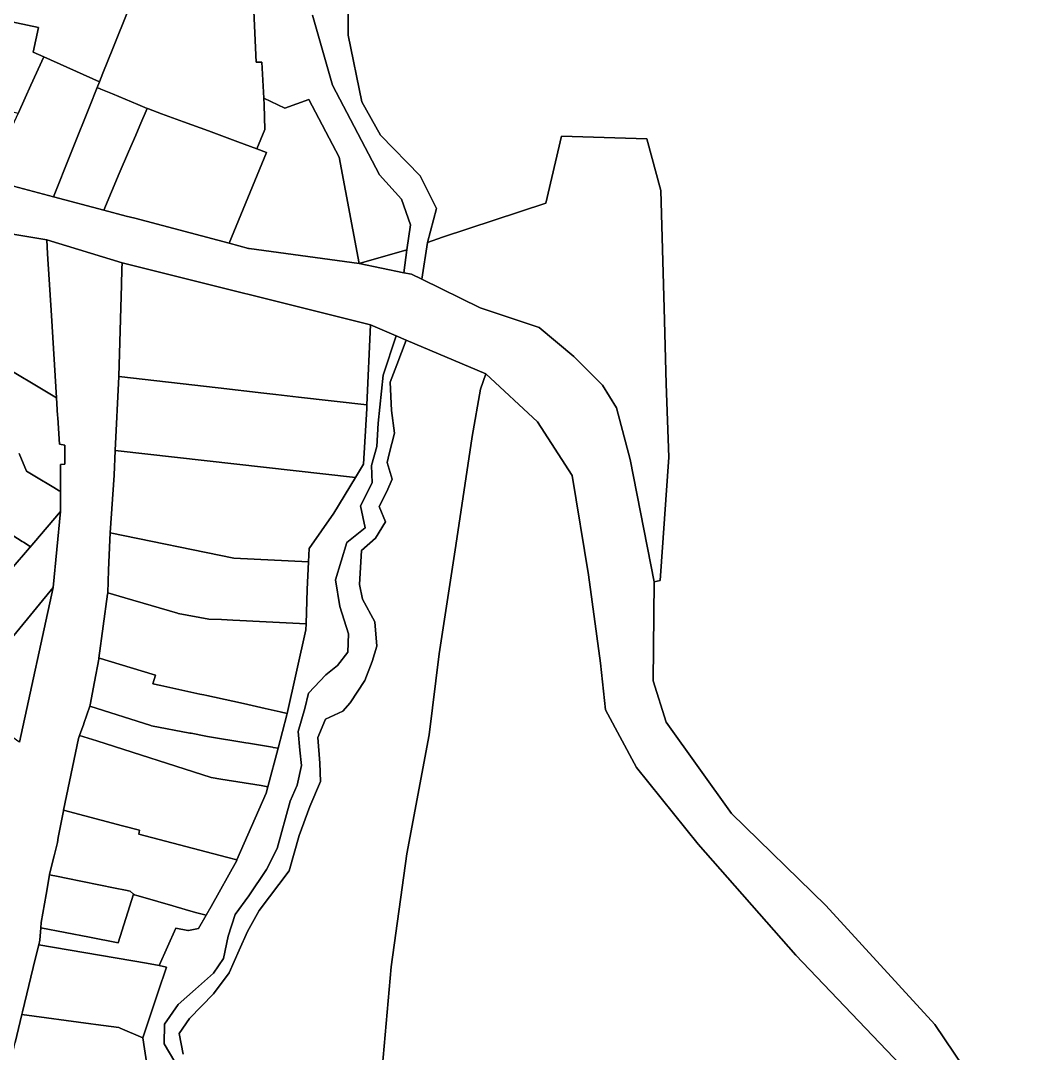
# Model space of a CAD drawing. Header units: inches. Extents: x 469449 to 472390, y 1000542 to 1004361.
# Drawn here: x 471092.8 to 471297.1, y 1002300.6 to 1002511.5 of the extents above; entities that cross this region are included whole.
import ezdxf

# ---------------------------------------------------------------- set-up
doc = ezdxf.new("R2010")
doc.units = ezdxf.units.IN
doc.header["$MEASUREMENT"] = 0
doc.layers.add('Gulele_10_07_New_Parcel', color=7, linetype='Continuous')

msp = doc.modelspace()

# ---------------------------------------------------------------- linework, layer by layer
at = {"layer": 'Gulele_10_07_New_Parcel'}
for points in [[(471093.77, 1002495.77), (471092.31, 1002492.58), (471091.51, 1002492.76), (471085.51, 1002494.08), (471079.97, 1002495.31), (471071.7, 1002497.14), (471074.12, 1002504.53), (471074.89, 1002506.88), (471071.61, 1002508.46), (471066.24, 1002511.04), (471066.38, 1002511.21), (471071.85, 1002519.58), (471070.93, 1002520.13), (471076.03, 1002530.16), (471083.72, 1002540.2), (471085.2, 1002537.8), (471082.23, 1002525.98), (471081.62, 1002513.24), (471087.4, 1002512.01), (471096.47, 1002510.13), (471095.38, 1002505.1), (471097.57, 1002504.11), (471094.93, 1002498.32)], [(471109.65, 1002500.82), (471108.92, 1002499), (471097.57, 1002504.11), (471095.38, 1002505.1), (471096.47, 1002510.13), (471087.4, 1002512.01), (471087.27, 1002521.37), (471088.87, 1002531.21), (471090.84, 1002535.09), (471092.5, 1002535.4), (471102.57, 1002528.54), (471110.38, 1002523.22), (471115.81, 1002519.52), (471117.44, 1002518.41), (471114.84, 1002513.78), (471111.67, 1002505.86)], [(471103.01, 1002484.24), (471099.54, 1002475.56), (471086.16, 1002479.11), (471091.22, 1002490.2), (471092.31, 1002492.58), (471093.77, 1002495.77), (471094.93, 1002498.32), (471097.57, 1002504.11), (471108.92, 1002499), (471108.47, 1002497.88), (471106.88, 1002493.9), (471103.57, 1002485.64)], [(471112.99, 1002480.31), (471109.79, 1002472.85), (471099.54, 1002475.56), (471103.01, 1002484.24), (471103.57, 1002485.64), (471106.88, 1002493.9), (471108.47, 1002497.88), (471109.23, 1002497.56), (471111.62, 1002496.56), (471116.77, 1002494.41), (471118.68, 1002493.61), (471117.17, 1002490.09), (471116.33, 1002488.13), (471114.88, 1002484.73)], [(471142.51, 1002495.7), (471146.82, 1002493.67), (471151.71, 1002495.44), (471157.92, 1002483.64), (471162.03, 1002461.94), (471139.52, 1002464.97), (471139.41, 1002465), (471135.41, 1002466.06), (471143.05, 1002484.61), (471141.09, 1002485.34), (471142.71, 1002489.28), (471142.56, 1002494.31)], [(471143.05, 1002484.61), (471135.41, 1002466.06), (471116.14, 1002471.16), (471114.41, 1002471.62), (471109.79, 1002472.85), (471112.99, 1002480.31), (471114.88, 1002484.73), (471116.33, 1002488.13), (471117.17, 1002490.09), (471118.68, 1002493.61), (471118.77, 1002493.57), (471118.93, 1002493.51), (471121.63, 1002492.52), (471126.08, 1002490.88), (471131.2, 1002488.99), (471137.22, 1002486.76), (471141.09, 1002485.34)], [(471223.49, 1002397.18), (471222.26, 1002396.94), (471217.35, 1002421.91), (471214.58, 1002432.43), (471211.75, 1002437.05), (471205.85, 1002442.96), (471198.79, 1002448.84), (471186.74, 1002452.84), (471174.8, 1002458.71), (471175.97, 1002466.2), (471179.05, 1002467.31), (471200.11, 1002474.23), (471203.31, 1002487.9), (471220.78, 1002487.4), (471223.61, 1002476.87), (471224.35, 1002452.83), (471224.72, 1002437.38), (471225.27, 1002422.36)], [(471099.11, 1002451.34), (471100.15, 1002434.52), (471087.34, 1002442.14), (471078.05, 1002447.66), (471072.43, 1002451.01), (471072.96, 1002451.85), (471075.03, 1002455.12), (471075.79, 1002456.32), (471076.93, 1002458.12), (471077.04, 1002458.29), (471083.89, 1002469.12), (471096.93, 1002466.98), (471098.15, 1002466.78), (471098.33, 1002463.87)], [(471171.11, 1002460.02), (471162.03, 1002461.94), (471171.77, 1002464.69)], [(471164.28, 1002449.39), (471163.57, 1002433.03), (471149.58, 1002434.65), (471144.94, 1002435.18), (471142.55, 1002435.46), (471133.18, 1002436.54), (471112.88, 1002438.88), (471113.42, 1002457.58), (471113.51, 1002460.77), (471113.55, 1002462.09)], [(471162.88, 1002420.93), (471161.22, 1002418.2), (471112.16, 1002423.76), (471112.88, 1002438.88), (471133.18, 1002436.54), (471142.55, 1002435.46), (471144.94, 1002435.18), (471149.58, 1002434.65), (471163.57, 1002433.03), (471163.54, 1002432.33)], [(471151.8, 1002403.73), (471151.65, 1002400.99), (471136.36, 1002401.74), (471111.13, 1002406.93), (471111.92, 1002418.73), (471112.16, 1002423.76), (471161.22, 1002418.2), (471156.82, 1002410.96)], [(471151.35, 1002395.37), (471151.16, 1002388.35), (471141.6, 1002388.81), (471137.64, 1002389.01), (471136.2, 1002389.08), (471133.87, 1002389.19), (471131.29, 1002389.32), (471125.02, 1002390.46), (471124.9, 1002390.5), (471114.12, 1002393.66), (471110.61, 1002394.69), (471110.79, 1002399.31), (471111.04, 1002405.48), (471111.13, 1002406.93), (471136.36, 1002401.74), (471151.65, 1002400.99)], [(471092.58, 1002364.17), (471092.45, 1002364.26), (471088.8, 1002366.86), (471082.48, 1002371.36), (471080.56, 1002372.73), (471099.48, 1002395.75)], [(471151.13, 1002387.12), (471147.27, 1002370), (471145.86, 1002370.33), (471142.82, 1002371.03), (471138.36, 1002372.06), (471136.21, 1002372.53), (471130.89, 1002373.69), (471130.24, 1002373.83), (471129.46, 1002374), (471121.45, 1002375.74), (471119.81, 1002376.09), (471120.37, 1002377.83), (471119.73, 1002378.02), (471109.12, 1002381.23), (471108.81, 1002381.33), (471110.6, 1002394.41), (471110.61, 1002394.69), (471114.12, 1002393.66), (471124.9, 1002390.5), (471125.02, 1002390.46), (471131.29, 1002389.32), (471133.87, 1002389.19), (471136.2, 1002389.08), (471137.64, 1002389.01), (471141.6, 1002388.81), (471151.16, 1002388.35)], [(471147.21, 1002369.75), (471145.42, 1002362.93), (471144.39, 1002363.1), (471144.26, 1002363.12), (471139.37, 1002363.94), (471138.85, 1002364.03), (471131.01, 1002365.34), (471130.65, 1002365.4), (471127.68, 1002365.97), (471127.43, 1002366.02), (471119.53, 1002367.53), (471119.42, 1002367.55), (471106.97, 1002371.53), (471107.05, 1002371.76), (471107.92, 1002376.47), (471108.79, 1002381.13), (471108.81, 1002381.33), (471109.12, 1002381.23), (471119.73, 1002378.02), (471120.37, 1002377.83), (471119.81, 1002376.09), (471121.45, 1002375.74), (471129.46, 1002374), (471130.24, 1002373.83), (471130.89, 1002373.69), (471136.21, 1002372.53), (471138.36, 1002372.06), (471142.82, 1002371.03), (471145.86, 1002370.33), (471147.27, 1002370)], [(471145.42, 1002362.93), (471143.35, 1002355.07), (471142, 1002355.29), (471133.73, 1002356.63), (471131.77, 1002356.95), (471108.39, 1002364.41), (471104.88, 1002365.53), (471105.72, 1002367.88), (471105.75, 1002367.98), (471106.97, 1002371.53), (471119.42, 1002367.55), (471119.53, 1002367.53), (471127.43, 1002366.02), (471127.68, 1002365.97), (471130.65, 1002365.4), (471131.01, 1002365.34), (471138.85, 1002364.03), (471139.37, 1002363.94), (471144.26, 1002363.12), (471144.39, 1002363.1)], [(471143, 1002353.76), (471137.02, 1002340.11), (471134.92, 1002340.66), (471116.98, 1002345.36), (471117.13, 1002346.18), (471113.65, 1002347.09), (471101.61, 1002350.26), (471104.65, 1002364.9), (471104.88, 1002365.53), (471108.39, 1002364.41), (471131.77, 1002356.95), (471133.73, 1002356.63), (471142, 1002355.29), (471143.35, 1002355.07)], [(471131.73, 1002330.63), (471130.7, 1002328.8), (471128.56, 1002329.41), (471126.45, 1002330.02), (471123.89, 1002330.76), (471117.8, 1002332.51), (471116.57, 1002332.87), (471116.1, 1002333), (471115.91, 1002333.15), (471115.19, 1002333.72), (471114.28, 1002333.91), (471112.11, 1002334.35), (471102.12, 1002336.4), (471100.52, 1002336.73), (471098.72, 1002337.1), (471098.74, 1002337.21), (471099.65, 1002340.92), (471100.33, 1002343.69), (471100.52, 1002344.68), (471101.58, 1002350.15), (471101.61, 1002350.26), (471113.65, 1002347.09), (471117.13, 1002346.18), (471116.98, 1002345.36), (471134.92, 1002340.66), (471137.02, 1002340.11), (471136.98, 1002340.01)], [(471115.91, 1002333.15), (471112.78, 1002323.18), (471106.92, 1002324.31), (471096.95, 1002326.23), (471097.04, 1002327.32), (471098.02, 1002333.05), (471098.72, 1002337.1), (471100.52, 1002336.73), (471102.12, 1002336.4), (471112.11, 1002334.35), (471114.28, 1002333.91), (471115.19, 1002333.72)], [(471130.7, 1002328.8), (471129.18, 1002326.11), (471127.15, 1002325.68), (471127, 1002325.71), (471124.56, 1002326.2), (471121.16, 1002318.57), (471118.51, 1002319.03), (471096.51, 1002322.8), (471096.74, 1002323.75), (471096.95, 1002326.23), (471106.92, 1002324.31), (471112.78, 1002323.18), (471115.91, 1002333.15), (471116.1, 1002333), (471116.57, 1002332.87), (471117.8, 1002332.51), (471123.89, 1002330.76), (471126.45, 1002330.02), (471128.56, 1002329.41)], [(471120.95, 1002313.2), (471117.76, 1002303.78), (471113.17, 1002305.78), (471112.88, 1002305.9), (471108.2, 1002306.52), (471107.18, 1002306.66), (471093.07, 1002308.52), (471093.19, 1002309.06), (471095.78, 1002319.87), (471096.51, 1002322.8), (471118.51, 1002319.03), (471121.16, 1002318.57), (471122.64, 1002318.18)], [(471118.64, 1002298.38), (471116.06, 1002290.89), (471111.65, 1002291.91), (471109.09, 1002292.5), (471103.13, 1002293.88), (471098.39, 1002294.98), (471097.31, 1002295.23), (471090.79, 1002296.74), (471091.13, 1002300.28), (471091.73, 1002302.84), (471093.07, 1002308.52), (471107.18, 1002306.66), (471108.2, 1002306.52), (471112.88, 1002305.9), (471113.17, 1002305.78), (471117.76, 1002303.78)]]:
    msp.add_lwpolyline(points, close=True, dxfattribs=at)
for points in [[(471159.78, 1002516.69), (471159.78, 1002508.57), (471162.55, 1002494.94), (471166.36, 1002488.17), (471174.48, 1002479.8), (471177.8, 1002473.15), (471175.97, 1002466.2), (471174.8, 1002458.71), (471172.71, 1002459.74), (471171.11, 1002460.02), (471171.77, 1002464.69), (471172.49, 1002469.82), (471170.64, 1002475.05), (471166.15, 1002480.04), (471156.56, 1002498.38), (471152.46, 1002512.63)], [(471297.1, 1002280.54), (471279.62, 1002306.48), (471257.34, 1002330.81), (471238.11, 1002349.6), (471224.71, 1002368.25), (471222.09, 1002376.7), (471222.26, 1002396.94), (471223.49, 1002397.18), (471225.27, 1002422.36), (471224.72, 1002437.38), (471224.35, 1002452.83), (471223.61, 1002476.87), (471220.78, 1002487.4), (471203.31, 1002487.9), (471200.11, 1002474.23), (471179.05, 1002467.31), (471175.97, 1002466.2), (471177.8, 1002473.15), (471174.48, 1002479.8), (471166.36, 1002488.17), (471162.55, 1002494.94), (471159.78, 1002508.57), (471159.78, 1002516.69)], [(471140.42, 1002514.97), (471140.98, 1002503.04), (471142.14, 1002503.04), (471142.51, 1002495.7), (471142.56, 1002494.31), (471142.71, 1002489.28), (471141.09, 1002485.34), (471137.22, 1002486.76), (471131.2, 1002488.99), (471126.08, 1002490.88), (471121.63, 1002492.52), (471118.93, 1002493.51), (471118.77, 1002493.57), (471118.68, 1002493.61), (471116.77, 1002494.41), (471111.62, 1002496.56), (471109.23, 1002497.56), (471108.47, 1002497.88), (471108.92, 1002499), (471109.65, 1002500.82), (471111.67, 1002505.86), (471114.84, 1002513.78)], [(471152.46, 1002512.63), (471156.56, 1002498.38), (471166.15, 1002480.04), (471170.64, 1002475.05), (471172.49, 1002469.82), (471171.77, 1002464.69), (471162.03, 1002461.94), (471157.92, 1002483.64), (471151.71, 1002495.44), (471146.82, 1002493.67), (471142.51, 1002495.7), (471142.14, 1002503.04), (471140.98, 1002503.04), (471140.42, 1002514.97)], [(471086.16, 1002479.11), (471099.54, 1002475.56), (471109.79, 1002472.85), (471114.41, 1002471.62), (471116.14, 1002471.16), (471135.41, 1002466.06), (471139.41, 1002465), (471139.52, 1002464.97), (471162.03, 1002461.94), (471171.11, 1002460.02), (471172.71, 1002459.74), (471174.8, 1002458.71), (471186.74, 1002452.84), (471198.79, 1002448.84), (471205.85, 1002442.96), (471211.75, 1002437.05), (471214.58, 1002432.43), (471217.35, 1002421.91), (471222.26, 1002396.94), (471222.09, 1002376.7), (471224.71, 1002368.25), (471238.11, 1002349.6), (471257.34, 1002330.81), (471279.62, 1002306.48), (471297.1, 1002280.54)], [(471272.6, 1002298.27), (471251.23, 1002320.69), (471231.26, 1002343.32), (471218.7, 1002358.99), (471212.34, 1002370.8), (471211.3, 1002380.27), (471208.86, 1002398.36), (471205.54, 1002418.61), (471198.44, 1002429.57), (471187.85, 1002439.42), (471171.58, 1002446.3), (471169.58, 1002447.15), (471164.28, 1002449.39), (471113.55, 1002462.09), (471098.15, 1002466.78), (471096.93, 1002466.98), (471083.89, 1002469.12)], [(471092.58, 1002364.17), (471099.48, 1002395.75), (471100.96, 1002411.28), (471100.96, 1002415.33), (471100.96, 1002417.71), (471100.96, 1002419.01), (471100.96, 1002420.89), (471101.84, 1002420.96), (471101.84, 1002424.81), (471100.74, 1002425.03), (471100.67, 1002426.05), (471100.4, 1002430.48), (471100.37, 1002430.88), (471100.15, 1002434.52), (471099.11, 1002451.34), (471098.33, 1002463.87), (471098.15, 1002466.78), (471113.55, 1002462.09), (471113.51, 1002460.77), (471113.42, 1002457.58), (471112.88, 1002438.88), (471112.16, 1002423.76), (471111.92, 1002418.73), (471111.13, 1002406.93), (471111.04, 1002405.48), (471110.79, 1002399.31), (471110.61, 1002394.69), (471110.6, 1002394.41), (471108.81, 1002381.33), (471108.79, 1002381.13), (471107.92, 1002376.47), (471107.05, 1002371.76), (471106.97, 1002371.53), (471105.75, 1002367.98), (471105.72, 1002367.88), (471104.88, 1002365.53), (471104.65, 1002364.9), (471101.61, 1002350.26), (471101.58, 1002350.15), (471100.52, 1002344.68), (471100.33, 1002343.69), (471099.65, 1002340.92), (471098.74, 1002337.21), (471098.72, 1002337.1), (471098.02, 1002333.05), (471097.04, 1002327.32), (471096.95, 1002326.23), (471096.74, 1002323.75), (471096.51, 1002322.8), (471095.78, 1002319.87), (471093.19, 1002309.06), (471093.07, 1002308.52), (471091.73, 1002302.84)], [(471118.64, 1002298.38), (471117.76, 1002303.78), (471120.95, 1002313.2), (471122.64, 1002318.18), (471121.16, 1002318.57), (471124.56, 1002326.2), (471127, 1002325.71), (471127.15, 1002325.68), (471129.18, 1002326.11), (471130.7, 1002328.8), (471131.73, 1002330.63), (471136.98, 1002340.01), (471137.02, 1002340.11), (471143, 1002353.76), (471143.35, 1002355.07), (471145.42, 1002362.93), (471147.21, 1002369.75), (471147.27, 1002370), (471151.13, 1002387.12), (471151.16, 1002388.35), (471151.35, 1002395.37), (471151.65, 1002400.99), (471151.8, 1002403.73), (471156.82, 1002410.96), (471161.22, 1002418.2), (471162.88, 1002420.93), (471163.54, 1002432.33), (471163.57, 1002433.03), (471164.28, 1002449.39), (471169.58, 1002447.15), (471166.88, 1002439.09), (471165.9, 1002429.29), (471165.64, 1002424.56), (471164.49, 1002420.64), (471164.62, 1002417.1), (471162.24, 1002412.45), (471163.21, 1002407.94), (471159.49, 1002404.97), (471157.18, 1002397.34), (471158.07, 1002391.89), (471159.84, 1002386.28), (471159.67, 1002382.54), (471157.55, 1002379.84), (471155.21, 1002377.91), (471151.67, 1002374.15), (471150.88, 1002371.05), (471149.55, 1002366.37), (471149.86, 1002362.52), (471150.22, 1002359.38), (471149.33, 1002355.37), (471147.87, 1002352.14), (471145.22, 1002342.47), (471143.06, 1002338.14), (471139.47, 1002332.78), (471136.65, 1002328.95), (471135.23, 1002324.57), (471134.27, 1002319.98), (471132.23, 1002316.97), (471128.56, 1002313.74), (471124.98, 1002310.6), (471122.2, 1002306.59), (471122.15, 1002302.56), (471124.32, 1002298.86)], [(471124.32, 1002298.86), (471122.15, 1002302.56), (471122.2, 1002306.59), (471124.98, 1002310.6), (471128.56, 1002313.74), (471132.23, 1002316.97), (471134.27, 1002319.98), (471135.23, 1002324.57), (471136.65, 1002328.95), (471139.47, 1002332.78), (471143.06, 1002338.14), (471145.22, 1002342.47), (471147.87, 1002352.14), (471149.33, 1002355.37), (471150.22, 1002359.38), (471149.86, 1002362.52), (471149.55, 1002366.37), (471150.88, 1002371.05), (471151.67, 1002374.15), (471155.21, 1002377.91), (471157.55, 1002379.84), (471159.67, 1002382.54), (471159.84, 1002386.28), (471158.07, 1002391.89), (471157.18, 1002397.34), (471159.49, 1002404.97), (471163.21, 1002407.94), (471162.24, 1002412.45), (471164.62, 1002417.1), (471164.49, 1002420.64), (471165.64, 1002424.56), (471165.9, 1002429.29), (471166.88, 1002439.09), (471169.58, 1002447.15), (471171.58, 1002446.3), (471169.69, 1002441.2), (471168.32, 1002437.7), (471168.63, 1002431.88), (471169.21, 1002427.27), (471168.1, 1002423.07), (471167.7, 1002421.27), (471168.72, 1002417.91), (471167.62, 1002415.34), (471166.11, 1002412.29), (471167.35, 1002409.16), (471165.36, 1002405.8), (471162.49, 1002403.33), (471162.09, 1002396.4), (471162.71, 1002393.4), (471165.19, 1002388.72), (471165.59, 1002383.79), (471164.66, 1002380.66), (471163.16, 1002376.77), (471160.15, 1002372.21), (471158.64, 1002370.53), (471155.11, 1002368.86), (471153.56, 1002365.11), (471153.96, 1002359.85), (471154.09, 1002356.13), (471151.93, 1002351.01), (471149.76, 1002345.12), (471147.68, 1002337.88), (471141.54, 1002329.76), (471139.15, 1002325.51), (471137.48, 1002321.68), (471135.44, 1002317.04), (471132.26, 1002312.74), (471127.31, 1002307.71), (471125.19, 1002304.65), (471126.03, 1002300.41)], [(471126.03, 1002300.41), (471125.19, 1002304.65), (471127.31, 1002307.71), (471132.26, 1002312.74), (471135.44, 1002317.04), (471137.48, 1002321.68), (471139.15, 1002325.51), (471141.54, 1002329.76), (471147.68, 1002337.88), (471149.76, 1002345.12), (471151.93, 1002351.01), (471154.09, 1002356.13), (471153.96, 1002359.85), (471153.56, 1002365.11), (471155.11, 1002368.86), (471158.64, 1002370.53), (471160.15, 1002372.21), (471163.16, 1002376.77), (471164.66, 1002380.66), (471165.59, 1002383.79), (471165.19, 1002388.72), (471162.71, 1002393.4), (471162.09, 1002396.4), (471162.49, 1002403.33), (471165.36, 1002405.8), (471167.35, 1002409.16), (471166.11, 1002412.29), (471167.62, 1002415.34), (471168.72, 1002417.91), (471167.7, 1002421.27), (471168.1, 1002423.07), (471169.21, 1002427.27), (471168.63, 1002431.88), (471168.32, 1002437.7), (471169.69, 1002441.2), (471171.58, 1002446.3), (471187.85, 1002439.42), (471186.82, 1002436.24), (471185.12, 1002426.56), (471181.72, 1002404.31), (471178.32, 1002382.21), (471176.32, 1002365.69), (471171.74, 1002341.37), (471168.56, 1002318.31), (471165.68, 1002285.85)], [(471087.34, 1002442.14), (471100.15, 1002434.52), (471100.37, 1002430.88), (471100.4, 1002430.48), (471100.67, 1002426.05), (471100.74, 1002425.03), (471101.84, 1002424.81), (471101.84, 1002420.96), (471100.96, 1002420.89), (471100.96, 1002419.01), (471100.96, 1002417.71), (471100.96, 1002415.33), (471100.7, 1002415.48), (471099.58, 1002416.15), (471095.72, 1002418.47), (471094.04, 1002419.48), (471092.52, 1002423.14)], [(471165.68, 1002285.85), (471168.56, 1002318.31), (471171.74, 1002341.37), (471176.32, 1002365.69), (471178.32, 1002382.21), (471181.72, 1002404.31), (471185.12, 1002426.56), (471186.82, 1002436.24), (471187.85, 1002439.42), (471198.44, 1002429.57), (471205.54, 1002418.61), (471208.86, 1002398.36), (471211.3, 1002380.27), (471212.34, 1002370.8), (471218.7, 1002358.99), (471231.26, 1002343.32), (471251.23, 1002320.69), (471272.6, 1002298.27)], [(471092.52, 1002423.14), (471094.04, 1002419.48), (471095.72, 1002418.47), (471099.58, 1002416.15), (471100.7, 1002415.48), (471100.96, 1002415.33), (471100.96, 1002411.28), (471095.49, 1002404.9), (471094.8, 1002404.13), (471093.43, 1002404.99), (471093.15, 1002405.16), (471086.57, 1002409.29)], [(471090.02, 1002398.51), (471095.49, 1002404.9), (471100.96, 1002411.28), (471099.48, 1002395.75), (471080.56, 1002372.73)], [(471086.57, 1002409.29), (471093.15, 1002405.16), (471093.43, 1002404.99), (471094.8, 1002404.13), (471095.49, 1002404.9), (471090.02, 1002398.51)]]:
    msp.add_lwpolyline(points, dxfattribs=at)

doc.saveas('drawing.dxf')
